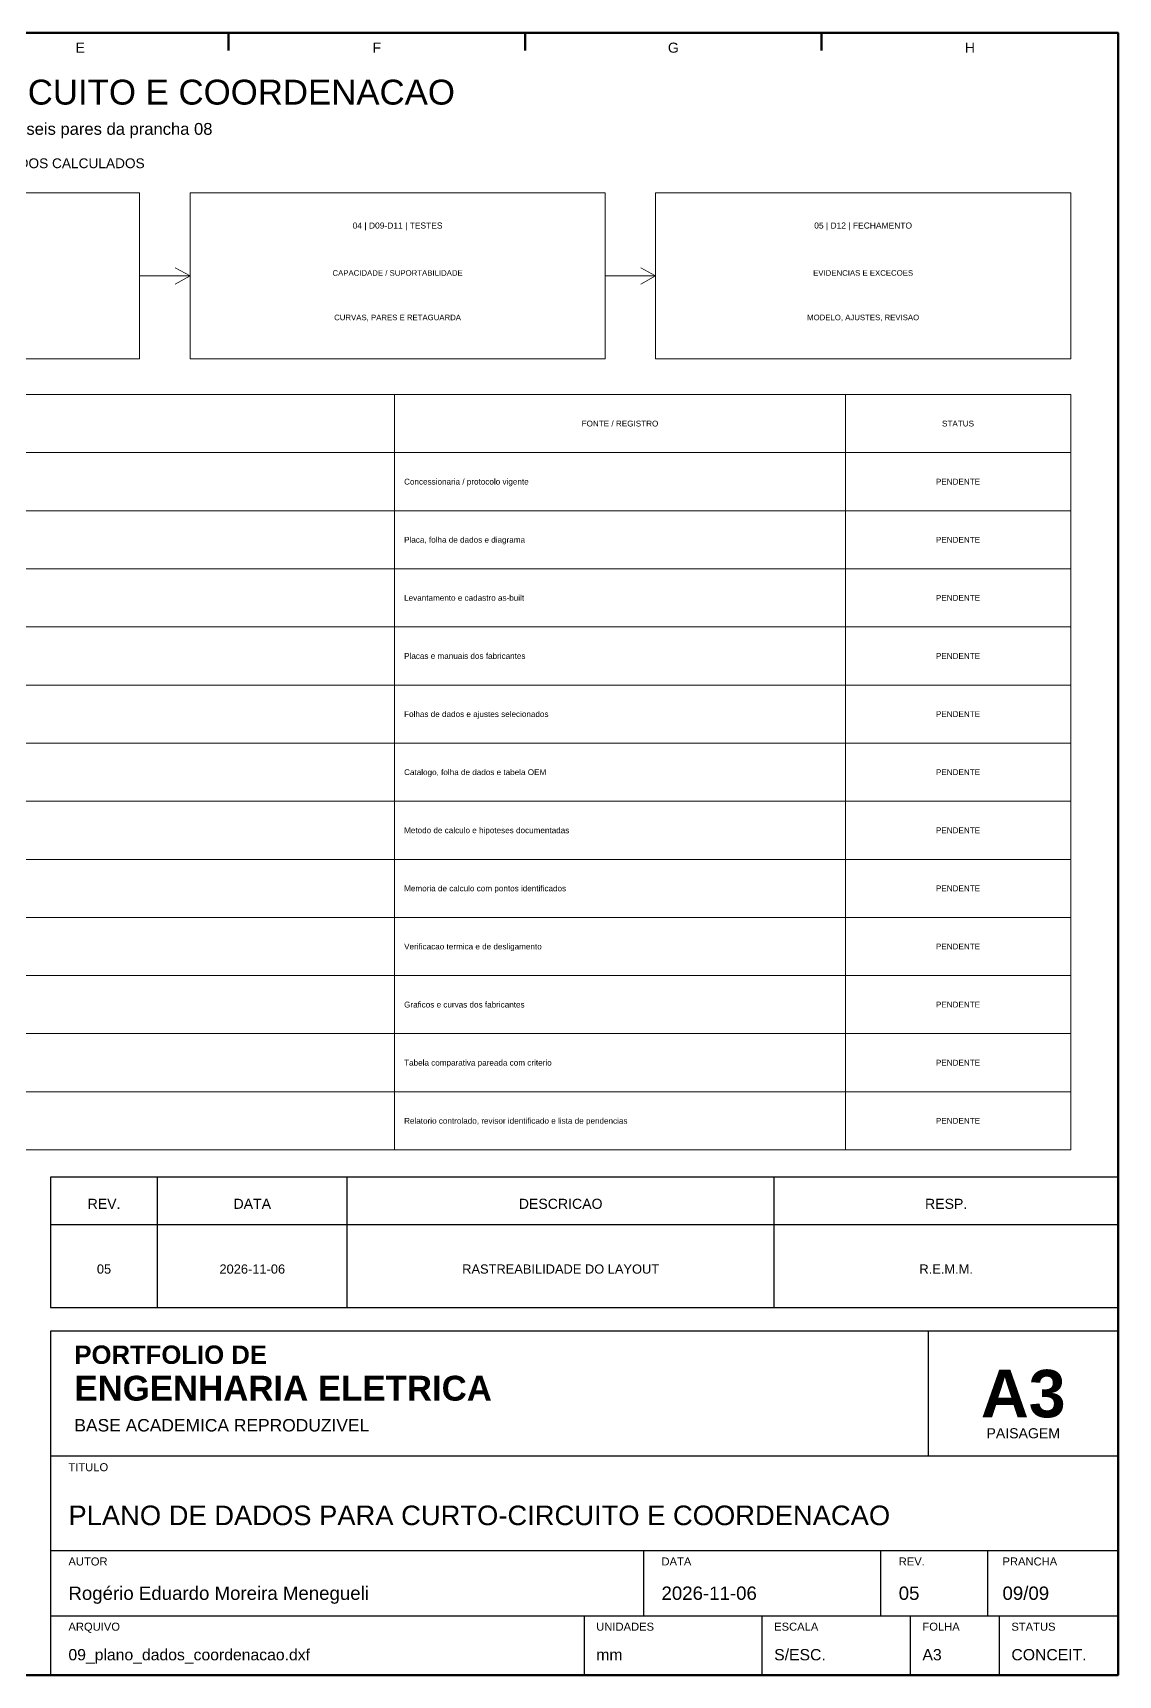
# Model space of a CAD drawing. Header units: millimetres. Extents: x 10 to 410, y 10 to 287.
# Drawn here: x 227 to 410, y 10 to 287 of the extents above; entities that cross this region are included whole.
import ezdxf
from ezdxf.enums import TextEntityAlignment as Align

# ---------------------------------------------------------------- set-up
doc = ezdxf.new("R2010")
doc.units = ezdxf.units.MM
for name, color, linetype, lineweight in [('00_MOLDURA', 7, 'CONTINUOUS', 50), ('01_CARIMBO', 7, 'CONTINUOUS', 25), ('02_TEXTO', 7, 'CONTINUOUS', 18), ('03_COTAS', 152, 'CONTINUOUS', 18), ('07_INSTRUMENTACAO', 202, 'CONTINUOUS', 25), ('12_LEGENDA', 7, 'CONTINUOUS', 18)]:
    doc.layers.add(name, color=color, linetype=linetype, lineweight=lineweight)
doc.styles.add('PORTFOLIO_TEXTO', font='arial.ttf')
doc.styles.add('PORTFOLIO_TITULO', font='arialbd.ttf', dxfattribs={"width": 0.92})

# ---------------------------------------------------------------- blocks, each defined once
blk = doc.blocks.new('CARIMBO_A3')
at = {"layer": '01_CARIMBO'}
for p, q in [((148, 37), (148, 58)), ((0, 37), (180, 37)), ((0, 21), (180, 21)), ((100, 10), (100, 21)), ((140, 10), (140, 21)), ((158, 10), (158, 21)), ((0, 10), (180, 10)), ((90, 0), (90, 10)), ((120, 0), (120, 10)), ((145, 0), (145, 10)), ((160, 0), (160, 10))]:
    blk.add_line(p, q, dxfattribs=at)
blk.add_lwpolyline([(0, 0), (180, 0), (180, 58), (0, 58)], close=True, dxfattribs=at)
at = {"layer": '01_CARIMBO', "style": 'PORTFOLIO_TEXTO'}
for s, p in [('TITULO', (3, 34.4)), ('AUTOR', (3, 18.5)), ('DATA', (103, 18.5)), ('REV.', (143, 18.5)), ('PRANCHA', (160.5, 18.5)), ('ARQUIVO', (3, 7.5)), ('UNIDADES', (92, 7.5)), ('ESCALA', (122, 7.5)), ('FOLHA', (147, 7.5)), ('STATUS', (162, 7.5))]:
    blk.add_text(s, height=1.35, dxfattribs=at).set_placement(p)
at = {"layer": '02_TEXTO'}
for s, height, style, p in [('PORTFOLIO DE', 3.1, 'PORTFOLIO_TITULO', (4, 52.5)), ('ENGENHARIA ELETRICA', 4.2, 'PORTFOLIO_TITULO', (4, 46.3)), ('BASE ACADEMICA REPRODUZIVEL', 2.1, 'PORTFOLIO_TEXTO', (4, 41.1))]:
    blk.add_text(s, height=height, dxfattribs=dict(at, style=style)).set_placement(p)
for s, height, style, p in [('A3', 8, 'PORTFOLIO_TITULO', (164, 47.5)), ('PAISAGEM', 1.7, 'PORTFOLIO_TEXTO', (164, 40.8))]:
    blk.add_text(s, height=height, dxfattribs=dict(at, style=style)).set_placement(p, align=Align.MIDDLE_CENTER)
at = {"layer": '02_TEXTO', "style": 'PORTFOLIO_TEXTO'}
for tag, p, height in [('TITULO', (3, 25.3), 3.3), ('AUTOR', (3, 12.7), 2.25), ('DATA', (103, 12.7), 2.25), ('REVISAO', (143, 12.7), 2.25), ('PRANCHA', (160.5, 12.7), 2.25), ('ARQUIVO', (3, 2.5), 1.9), ('UNIDADES', (92, 2.5), 1.9), ('ESCALA', (122, 2.5), 1.9), ('FOLHA', (147, 2.5), 1.9), ('STATUS', (162, 2.5), 1.9)]:
    blk.add_attdef(tag, p, '', height=height, dxfattribs=at)

msp = doc.modelspace()

# ---------------------------------------------------------------- linework, layer by layer
at = {"layer": '00_MOLDURA'}
for p, q in [((260, 287), (260, 284)), ((310, 287), (310, 284)), ((360, 287), (360, 284))]:
    msp.add_line(p, q, dxfattribs=at)
msp.add_lwpolyline([(10, 10), (410, 10), (410, 287), (10, 287)], close=True, dxfattribs=at)
at = {"layer": '01_CARIMBO'}
for p, q in [((248, 72), (248, 94)), ((280, 72), (280, 94)), ((352, 72), (352, 94)), ((230, 86), (410, 86))]:
    msp.add_line(p, q, dxfattribs=at)
msp.add_lwpolyline([(230, 72), (410, 72), (410, 94), (230, 94)], close=True, dxfattribs=at)
at = {"layer": '03_COTAS'}
for p, q in [((251, 247.38), (253.5, 246)), ((329.5, 247.38), (332, 246)), ((245, 246), (253.5, 246)), ((251, 244.62), (253.5, 246)), ((323.5, 246), (332, 246)), ((329.5, 244.62), (332, 246))]:
    msp.add_line(p, q, dxfattribs=at)
at = {"layer": '12_LEGENDA'}
for p, q in [((288, 98.6), (288, 226)), ((364, 98.6), (364, 226)), ((18, 216.2), (402, 216.2)), ((18, 206.4), (402, 206.4)), ((18, 196.6), (402, 196.6)), ((18, 186.8), (402, 186.8)), ((18, 177), (402, 177)), ((18, 167.2), (402, 167.2)), ((18, 157.4), (402, 157.4)), ((18, 147.6), (402, 147.6)), ((18, 137.8), (402, 137.8)), ((18, 128), (402, 128)), ((18, 118.2), (402, 118.2)), ((18, 108.4), (402, 108.4))]:
    msp.add_line(p, q, dxfattribs=at)
for points in [[(175, 232), (245, 232), (245, 260), (175, 260)], [(253.5, 232), (323.5, 232), (323.5, 260), (253.5, 260)], [(332, 232), (402, 232), (402, 260), (332, 260)], [(18, 98.6), (402, 98.6), (402, 226), (18, 226)]]:
    msp.add_lwpolyline(points, close=True, dxfattribs=at)

# ---------------------------------------------------------------- block references
at = {"layer": '01_CARIMBO'}
msp.add_blockref('CARIMBO_A3', (230, 10), dxfattribs=at).add_auto_attribs({'TITULO': 'PLANO DE DADOS PARA CURTO-CIRCUITO E COORDENACAO', 'AUTOR': 'Rogério Eduardo Moreira Menegueli', 'DATA': '2026-11-06', 'REVISAO': '05', 'PRANCHA': '09/09', 'ARQUIVO': '09_plano_dados_coordenacao.dxf', 'UNIDADES': 'mm', 'ESCALA': 'S/ESC.', 'FOLHA': 'A3', 'STATUS': 'CONCEIT.'})

# ---------------------------------------------------------------- texts
at = {"layer": '00_MOLDURA', "style": 'PORTFOLIO_TEXTO'}
for s, p in [('E', (235, 284.5)), ('F', (285, 284.5)), ('G', (335, 284.5)), ('H', (385, 284.5))]:
    msp.add_text(s, height=1.7, dxfattribs=at).set_placement(p, align=Align.MIDDLE_CENTER)
at = {"layer": '01_CARIMBO', "style": 'PORTFOLIO_TEXTO'}
for s, p in [('REV.', (239, 89.5)), ('DATA', (264, 89.5)), ('DESCRICAO', (316, 89.5)), ('RESP.', (381, 89.5))]:
    msp.add_text(s, height=1.7, dxfattribs=at).set_placement(p, align=Align.MIDDLE_CENTER)
at = {"layer": '02_TEXTO', "style": 'PORTFOLIO_TEXTO'}
for s, height, p in [('PLANO DE DADOS PARA CURTO-CIRCUITO E COORDENACAO', 4.2, (210, 277)), ('Entradas e evidencias necessarias para revisar os seis pares da prancha 08', 2, (210, 270.8)), ('CAPACIDADE / SUPORTABILIDADE', 0.94, (288.5, 246.5)), ('EVIDENCIAS E EXCECOES', 0.94, (367, 246.5)), ('CURVAS, PARES E RETAGUARDA', 0.94, (288.5, 239)), ('MODELO, AJUSTES, REVISAO', 0.94, (367, 239)), ('05', 1.55, (239, 78.5)), ('2026-11-06', 1.55, (264, 78.5)), ('RASTREABILIDADE DO LAYOUT', 1.55, (316, 78.5)), ('R.E.M.M.', 1.55, (381, 78.5))]:
    msp.add_text(s, height=height, dxfattribs=at).set_placement(p, align=Align.MIDDLE_CENTER)
for s, p in [('Concessionaria / protocolo vigente', (289.6, 211.3)), ('Placa, folha de dados e diagrama', (289.6, 201.5)), ('Levantamento e cadastro as-built', (289.6, 191.7)), ('Placas e manuais dos fabricantes', (289.6, 181.9)), ('Folhas de dados e ajustes selecionados', (289.6, 172.1)), ('Catalogo, folha de dados e tabela OEM', (289.6, 162.3)), ('Metodo de calculo e hipoteses documentadas', (289.6, 152.5)), ('Memoria de calculo com pontos identificados', (289.6, 142.7)), ('Verificacao termica e de desligamento', (289.6, 132.9)), ('Graficos e curvas dos fabricantes', (289.6, 123.1)), ('Tabela comparativa pareada com criterio', (289.6, 113.3)), ('Relatorio controlado, revisor identificado e lista de pendencias', (289.6, 103.5))]:
    msp.add_text(s, height=0.98, dxfattribs=at).set_placement(p, align=Align.MIDDLE_LEFT)
at = {"layer": '07_INSTRUMENTACAO', "style": 'PORTFOLIO_TEXTO'}
msp.add_text('04 | D09-D11 | TESTES', height=1.02, dxfattribs=at).set_placement((288.5, 254.5), align=Align.MIDDLE_CENTER)
at = {"layer": '12_LEGENDA', "style": 'PORTFOLIO_TEXTO'}
for s, height, p in [('ROTEIRO DE VERIFICACAO — SEM RESULTADOS CALCULADOS', 1.65, (210, 265)), ('05 | D12 | FECHAMENTO', 1.02, (367, 254.5)), ('FONTE / REGISTRO', 0.98, (326, 221.1)), ('STATUS', 0.98, (383, 221.1)), ('PENDENTE', 0.98, (383, 211.3)), ('PENDENTE', 0.98, (383, 201.5)), ('PENDENTE', 0.98, (383, 191.7)), ('PENDENTE', 0.98, (383, 181.9)), ('PENDENTE', 0.98, (383, 172.1)), ('PENDENTE', 0.98, (383, 162.3)), ('PENDENTE', 0.98, (383, 152.5)), ('PENDENTE', 0.98, (383, 142.7)), ('PENDENTE', 0.98, (383, 132.9)), ('PENDENTE', 0.98, (383, 123.1)), ('PENDENTE', 0.98, (383, 113.3)), ('PENDENTE', 0.98, (383, 103.5))]:
    msp.add_text(s, height=height, dxfattribs=at).set_placement(p, align=Align.MIDDLE_CENTER)

doc.saveas('drawing.dxf')
